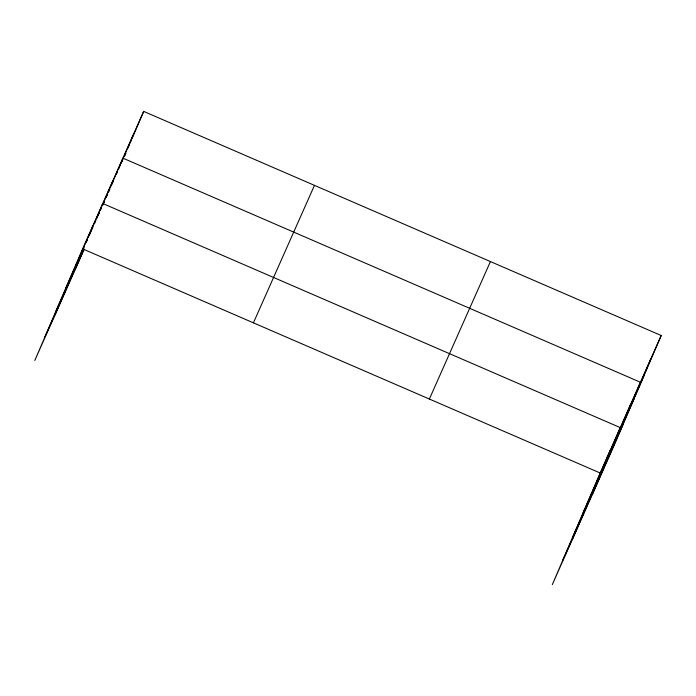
<?xml version="1.0" encoding="UTF-8"?>
<svg xmlns="http://www.w3.org/2000/svg" width="696" height="696" viewBox="0 0 696 696"><rect width="100%" height="100%" fill="white"/><g stroke="black" fill="none" stroke-linecap="round" stroke-linejoin="round"><path stroke-width="1.04" d="M661.2 335.515L600.152 472.993L552.32 584.596L613.367 447.119L661.2 335.515L143.68 111.404L82.633 248.881L34.8 360.485L84.172 249.299M75.707 265.855L92.707 226.2M54.949 315.114L83.233 249.107M87.478 239.206L86.208 242.182L87.531 239.224M88.331 237.223L102.782 203.51L620.301 427.622L572.469 539.226M96.701 218.509L99.25 212.558M100.102 210.575L101.381 207.599M102.225 205.616L112.848 180.829M75.09 269.752L83.998 248.977L44.979 336.742M102.956 204.728L104.235 201.762L102.425 205.694M105.922 197.803L107.628 193.836M108.48 191.852L109.751 188.886M110.603 186.902L122.922 158.149L640.442 382.261L592.609 493.864M116.302 174.435L117.154 172.451M118.433 169.476L120.13 165.509M120.982 163.525L133.301 134.78M124.567 156.008L125.837 153.042L124.523 155.93M127.96 148.091L129.23 145.116M130.082 143.132L131.353 140.157M132.205 138.173L143.68 111.404M593.227 489.967L610.227 450.303M613.376 444.596L630.367 404.941M633.821 398.547L650.821 358.892M65.633 288.535L84.468 246.132M89.723 234.291L91.037 231.333M91.916 229.367L92.785 227.392M94.543 223.451L95.857 220.484M98.04 215.56L99.354 212.602M100.233 210.627L101.111 208.652M106.358 196.829L107.654 193.914M108.524 191.965L109.82 189.042M111.978 184.17L113.274 181.247M121.922 161.776L122.792 159.828M55.462 312.278L83.485 249.159M253.414 322.84L314.462 185.362M429.371 399.034L490.419 261.565M583.152 512.648L644.2 375.179M572.982 536.39L634.03 398.921M562.498 560.854L623.546 423.377M82.633 248.881L600.152 472.993"/></g></svg>
